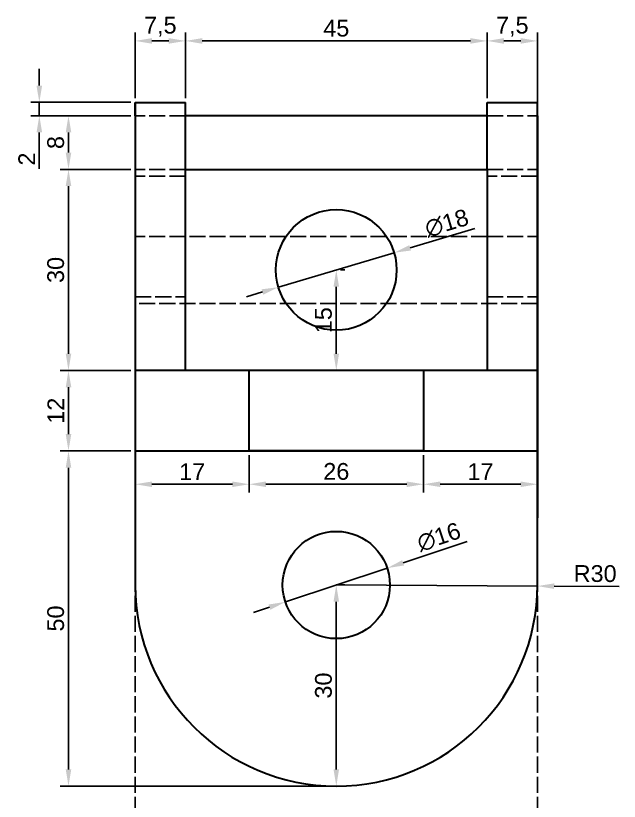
# Model space of a CAD drawing. Header units: millimetres. Extents: x 2614 to 3341, y 1007 to 1267.
# Drawn here: x 3251.3 to 3341.3, y 1120.4 to 1237.6 of the extents above; entities that cross this region are included whole.
import ezdxf

# ---------------------------------------------------------------- set-up
doc = ezdxf.new("R2010")
doc.units = ezdxf.units.MM
doc.header["$LTSCALE"] = 0.2
doc.linetypes.add('ACAD_ISO02W100', pattern=[15, 12, -3])
doc.layers.add('Cotas', color=80, linetype='Continuous')
doc.styles.get("Standard").update_dxf_attribs({"font": 'arial.ttf'})
doc.dimstyles.new('ISO-25', dxfattribs={"dimtxt": 2.5, "dimasz": 2.5, "dimexe": 1.25, "dimexo": 0.625, "dimtad": 1, "dimtxsty": 'Standard', "dimcen": 2.5, "dimadec": 0, "dimazin": 0, "dimtfac": 1, "dimtmove": 0, "dimatfit": 3, "dimfxl": 1, "dimarcsym": 0})

# ---------------------------------------------------------------- blocks, each defined once
blk = doc.blocks.new('*D18')
at = {"layer": 'Cotas', "color": 0, "lineweight": -2, "transparency": 16777216}
for p, q in [((3269.09, 1225.32), (3269.09, 1235.11)), ((3276.59, 1225.32), (3276.59, 1235.11)), ((3271.59, 1233.86), (3274.09, 1233.86))]:
    blk.add_line(p, q, dxfattribs=at)
at = {"layer": 'Cotas', "color": 0, "transparency": 16777216}
for points in [[(3271.59, 1234.28), (3271.59, 1233.44), (3269.09, 1233.86)], [(3274.09, 1234.28), (3274.09, 1233.44), (3276.59, 1233.86)]]:
    blk.add_solid(points, dxfattribs=at)
at = {"layer": 'Defpoints', "color": 0, "transparency": 16777216}
for p in [(3276.59, 1233.86), (3269.09, 1224.7), (3276.59, 1224.7)]:
    blk.add_point(p, dxfattribs=at)
at = {"layer": 'Cotas', "color": 0, "transparency": 16777216, "insert": (3272.84, 1235.98), "char_height": 2.5, "attachment_point": 5}
blk.add_mtext('7,5', dxfattribs=at)
blk = doc.blocks.new('*D19')
at = {"layer": 'Cotas', "color": 0, "lineweight": -2, "transparency": 16777216}
for p, q in [((3276.59, 1225.32), (3276.59, 1235.11)), ((3321.59, 1225.32), (3321.59, 1235.11)), ((3279.09, 1233.86), (3319.09, 1233.86))]:
    blk.add_line(p, q, dxfattribs=at)
at = {"layer": 'Cotas', "color": 0, "transparency": 16777216}
for points in [[(3279.09, 1234.28), (3279.09, 1233.44), (3276.59, 1233.86)], [(3319.09, 1234.28), (3319.09, 1233.44), (3321.59, 1233.86)]]:
    blk.add_solid(points, dxfattribs=at)
at = {"layer": 'Defpoints', "color": 0, "transparency": 16777216}
for p in [(3321.59, 1233.86), (3276.59, 1224.7), (3321.59, 1224.7)]:
    blk.add_point(p, dxfattribs=at)
at = {"layer": 'Cotas', "color": 0, "transparency": 16777216, "insert": (3299.09, 1235.75), "char_height": 2.5, "attachment_point": 5}
blk.add_mtext('45', dxfattribs=at)
blk = doc.blocks.new('*D20')
at = {"layer": 'Cotas', "color": 0, "lineweight": -2, "transparency": 16777216}
for p, q in [((3321.59, 1225.32), (3321.59, 1235.11)), ((3329.09, 1223.32), (3329.09, 1235.11)), ((3324.09, 1233.86), (3326.59, 1233.86))]:
    blk.add_line(p, q, dxfattribs=at)
at = {"layer": 'Cotas', "color": 0, "transparency": 16777216}
for points in [[(3324.09, 1234.28), (3324.09, 1233.44), (3321.59, 1233.86)], [(3326.59, 1234.28), (3326.59, 1233.44), (3329.09, 1233.86)]]:
    blk.add_solid(points, dxfattribs=at)
at = {"layer": 'Defpoints', "color": 0, "transparency": 16777216}
for p in [(3329.09, 1233.86), (3321.59, 1224.7), (3329.09, 1222.7)]:
    blk.add_point(p, dxfattribs=at)
at = {"layer": 'Cotas', "color": 0, "transparency": 16777216, "insert": (3325.34, 1235.98), "char_height": 2.5, "attachment_point": 5}
blk.add_mtext('7,5', dxfattribs=at)
blk = doc.blocks.new('*D21')
at = {"layer": 'Cotas', "color": 0, "lineweight": -2, "transparency": 16777216}
for p, q in [((3318.59, 1159.17), (3309.05, 1156)), ((3291.49, 1150.18), (3306.68, 1155.22)), ((3289.12, 1149.39), (3286.75, 1148.6))]:
    blk.add_line(p, q, dxfattribs=at)
at = {"layer": 'Cotas', "color": 0, "transparency": 16777216}
for points in [[(3308.92, 1156.4), (3309.18, 1155.61), (3306.68, 1155.22)], [(3288.99, 1149.79), (3289.25, 1149), (3291.49, 1150.18)]]:
    blk.add_solid(points, dxfattribs=at)
at = {"layer": 'Defpoints', "color": 0, "transparency": 16777216}
for p in [(3306.68, 1155.22), (3291.49, 1150.18)]:
    blk.add_point(p, dxfattribs=at)
at = {"layer": 'Cotas', "color": 0, "transparency": 16777216, "insert": (3314.39, 1159.85), "char_height": 2.5, "attachment_point": 5, "rotation": 18.351}
blk.add_mtext('∅16', dxfattribs=at)
blk = doc.blocks.new('*D22')
at = {"layer": 'Cotas', "color": 0, "lineweight": -2, "transparency": 16777216}
for p, q in [((3319.74, 1205.86), (3310.11, 1202.99)), ((3290.46, 1197.12), (3307.71, 1202.27)), ((3288.07, 1196.41), (3285.67, 1195.69))]:
    blk.add_line(p, q, dxfattribs=at)
at = {"layer": 'Cotas', "color": 0, "transparency": 16777216}
for points in [[(3309.99, 1203.39), (3310.22, 1202.59), (3307.71, 1202.27)], [(3287.95, 1196.81), (3288.19, 1196.01), (3290.46, 1197.12)]]:
    blk.add_solid(points, dxfattribs=at)
at = {"layer": 'Defpoints', "color": 0, "transparency": 16777216}
for p in [(3307.71, 1202.27), (3290.46, 1197.12)]:
    blk.add_point(p, dxfattribs=at)
at = {"layer": 'Cotas', "color": 0, "transparency": 16777216, "insert": (3315.56, 1206.67), "char_height": 2.5, "attachment_point": 5, "rotation": 16.6214}
blk.add_mtext('∅18', dxfattribs=at)
blk = doc.blocks.new('*D23')
at = {"layer": 'Cotas', "color": 0, "lineweight": -2, "transparency": 16777216}
for p, q in [((3299.09, 1152.7), (3329.09, 1152.54)), ((3341.3, 1152.47), (3331.59, 1152.52))]:
    blk.add_line(p, q, dxfattribs=at)
at = {"layer": 'Cotas', "color": 0, "transparency": 16777216}
blk.add_solid([(3331.59, 1152.94), (3331.58, 1152.11), (3329.09, 1152.54)], dxfattribs=at)
at = {"layer": 'Defpoints', "color": 0, "transparency": 16777216}
for p in [(3299.09, 1152.7), (3329.09, 1152.54)]:
    blk.add_point(p, dxfattribs=at)
at = {"layer": 'Cotas', "color": 0, "transparency": 16777216, "insert": (3337.7, 1154.39), "char_height": 2.5, "attachment_point": 5, "rotation": 359.6909}
blk.add_mtext('R30', dxfattribs=at)
blk = doc.blocks.new('*D24')
at = {"layer": 'Cotas', "color": 0, "lineweight": -2, "transparency": 16777216}
for p, q in [((3254.79, 1227.2), (3254.79, 1229.7)), ((3268.46, 1224.7), (3253.54, 1224.7)), ((3254.79, 1224.7), (3254.79, 1222.7)), ((3268.46, 1222.7), (3253.54, 1222.7)), ((3254.79, 1220.2), (3254.79, 1214.79))]:
    blk.add_line(p, q, dxfattribs=at)
at = {"layer": 'Cotas', "color": 0, "transparency": 16777216}
for points in [[(3254.37, 1227.2), (3255.21, 1227.2), (3254.79, 1224.7)], [(3254.37, 1220.2), (3255.21, 1220.2), (3254.79, 1222.7)]]:
    blk.add_solid(points, dxfattribs=at)
at = {"layer": 'Defpoints', "color": 0, "transparency": 16777216}
for p in [(3269.09, 1224.7), (3254.79, 1222.7), (3269.09, 1222.7)]:
    blk.add_point(p, dxfattribs=at)
at = {"layer": 'Cotas', "color": 0, "transparency": 16777216, "insert": (3252.91, 1216.24), "char_height": 2.5, "attachment_point": 5, "rotation": 90}
blk.add_mtext('2', dxfattribs=at)
blk = doc.blocks.new('*D25')
at = {"layer": 'Cotas', "color": 0, "lineweight": -2, "transparency": 16777216}
for p, q in [((3268.46, 1222.7), (3257.89, 1222.7)), ((3259.14, 1220.2), (3259.14, 1217.2)), ((3268.46, 1214.7), (3257.89, 1214.7))]:
    blk.add_line(p, q, dxfattribs=at)
at = {"layer": 'Cotas', "color": 0, "transparency": 16777216}
for points in [[(3258.73, 1220.2), (3259.56, 1220.2), (3259.14, 1222.7)], [(3258.73, 1217.2), (3259.56, 1217.2), (3259.14, 1214.7)]]:
    blk.add_solid(points, dxfattribs=at)
at = {"layer": 'Defpoints', "color": 0, "transparency": 16777216}
for p in [(3269.09, 1222.7), (3259.14, 1214.7), (3269.09, 1214.7)]:
    blk.add_point(p, dxfattribs=at)
at = {"layer": 'Cotas', "color": 0, "transparency": 16777216, "insert": (3257.24, 1218.7), "char_height": 2.5, "attachment_point": 5, "rotation": 90}
blk.add_mtext('8', dxfattribs=at)
blk = doc.blocks.new('*D26')
at = {"layer": 'Cotas', "color": 0, "lineweight": -2, "transparency": 16777216}
for p, q in [((3268.46, 1214.7), (3257.89, 1214.7)), ((3259.14, 1212.2), (3259.14, 1187.2)), ((3268.46, 1184.7), (3257.89, 1184.7))]:
    blk.add_line(p, q, dxfattribs=at)
at = {"layer": 'Cotas', "color": 0, "transparency": 16777216}
for points in [[(3258.73, 1212.2), (3259.56, 1212.2), (3259.14, 1214.7)], [(3258.73, 1187.2), (3259.56, 1187.2), (3259.14, 1184.7)]]:
    blk.add_solid(points, dxfattribs=at)
at = {"layer": 'Defpoints', "color": 0, "transparency": 16777216}
for p in [(3269.09, 1214.7), (3259.14, 1184.7), (3269.09, 1184.7)]:
    blk.add_point(p, dxfattribs=at)
at = {"layer": 'Cotas', "color": 0, "transparency": 16777216, "insert": (3257.24, 1199.7), "char_height": 2.5, "attachment_point": 5, "rotation": 90}
blk.add_mtext('30', dxfattribs=at)
blk = doc.blocks.new('*D27')
at = {"layer": 'Cotas', "color": 0, "lineweight": -2, "transparency": 16777216}
for p, q in [((3268.46, 1184.7), (3257.89, 1184.7)), ((3259.14, 1182.2), (3259.14, 1175.2)), ((3268.46, 1172.7), (3257.89, 1172.7))]:
    blk.add_line(p, q, dxfattribs=at)
at = {"layer": 'Cotas', "color": 0, "transparency": 16777216}
for points in [[(3258.73, 1182.2), (3259.56, 1182.2), (3259.14, 1184.7)], [(3258.73, 1175.2), (3259.56, 1175.2), (3259.14, 1172.7)]]:
    blk.add_solid(points, dxfattribs=at)
at = {"layer": 'Defpoints', "color": 0, "transparency": 16777216}
for p in [(3269.09, 1184.7), (3259.14, 1172.7), (3269.09, 1172.7)]:
    blk.add_point(p, dxfattribs=at)
at = {"layer": 'Cotas', "color": 0, "transparency": 16777216, "insert": (3257.26, 1178.7), "char_height": 2.5, "attachment_point": 5, "rotation": 90}
blk.add_mtext('12', dxfattribs=at)
blk = doc.blocks.new('*D28')
at = {"layer": 'Cotas', "color": 0, "lineweight": -2, "transparency": 16777216}
for p, q in [((3268.46, 1172.7), (3257.89, 1172.7)), ((3259.14, 1170.2), (3259.14, 1125.2)), ((3298.46, 1122.7), (3257.89, 1122.7))]:
    blk.add_line(p, q, dxfattribs=at)
at = {"layer": 'Cotas', "color": 0, "transparency": 16777216}
for points in [[(3258.73, 1170.2), (3259.56, 1170.2), (3259.14, 1172.7)], [(3258.73, 1125.2), (3259.56, 1125.2), (3259.14, 1122.7)]]:
    blk.add_solid(points, dxfattribs=at)
at = {"layer": 'Defpoints', "color": 0, "transparency": 16777216}
for p in [(3269.09, 1172.7), (3259.14, 1122.7), (3299.09, 1122.7)]:
    blk.add_point(p, dxfattribs=at)
at = {"layer": 'Cotas', "color": 0, "transparency": 16777216, "insert": (3257.24, 1147.7), "char_height": 2.5, "attachment_point": 5, "rotation": 90}
blk.add_mtext('50', dxfattribs=at)
blk = doc.blocks.new('*D29')
at = {"layer": 'Cotas', "color": 0, "lineweight": -2, "transparency": 16777216}
for p, q in [((3269.09, 1172.07), (3269.09, 1166.48)), ((3286.09, 1172.07), (3286.09, 1166.48)), ((3271.59, 1167.73), (3283.59, 1167.73))]:
    blk.add_line(p, q, dxfattribs=at)
at = {"layer": 'Cotas', "color": 0, "transparency": 16777216}
for points in [[(3271.59, 1168.14), (3271.59, 1167.31), (3269.09, 1167.73)], [(3283.59, 1168.14), (3283.59, 1167.31), (3286.09, 1167.73)]]:
    blk.add_solid(points, dxfattribs=at)
at = {"layer": 'Defpoints', "color": 0, "transparency": 16777216}
for p in [(3269.09, 1172.7), (3286.09, 1172.7), (3286.09, 1167.73)]:
    blk.add_point(p, dxfattribs=at)
at = {"layer": 'Cotas', "color": 0, "transparency": 16777216, "insert": (3277.59, 1169.61), "char_height": 2.5, "attachment_point": 5}
blk.add_mtext('17', dxfattribs=at)
blk = doc.blocks.new('*D30')
at = {"layer": 'Cotas', "color": 0, "lineweight": -2, "transparency": 16777216}
for p, q in [((3286.09, 1172.07), (3286.09, 1166.48)), ((3312.09, 1172.07), (3312.09, 1166.48)), ((3288.59, 1167.73), (3309.59, 1167.73))]:
    blk.add_line(p, q, dxfattribs=at)
at = {"layer": 'Cotas', "color": 0, "transparency": 16777216}
for points in [[(3288.59, 1168.14), (3288.59, 1167.31), (3286.09, 1167.73)], [(3309.59, 1168.14), (3309.59, 1167.31), (3312.09, 1167.73)]]:
    blk.add_solid(points, dxfattribs=at)
at = {"layer": 'Defpoints', "color": 0, "transparency": 16777216}
for p in [(3286.09, 1172.7), (3312.09, 1172.7), (3312.09, 1167.73)]:
    blk.add_point(p, dxfattribs=at)
at = {"layer": 'Cotas', "color": 0, "transparency": 16777216, "insert": (3299.09, 1169.63), "char_height": 2.5, "attachment_point": 5}
blk.add_mtext('26', dxfattribs=at)
blk = doc.blocks.new('*D31')
at = {"layer": 'Cotas', "color": 0, "lineweight": -2, "transparency": 16777216}
for p, q in [((3312.09, 1172.07), (3312.09, 1166.48)), ((3329.09, 1172.07), (3329.09, 1166.48)), ((3314.59, 1167.73), (3326.59, 1167.73))]:
    blk.add_line(p, q, dxfattribs=at)
at = {"layer": 'Cotas', "color": 0, "transparency": 16777216}
for points in [[(3314.59, 1168.14), (3314.59, 1167.31), (3312.09, 1167.73)], [(3326.59, 1168.14), (3326.59, 1167.31), (3329.09, 1167.73)]]:
    blk.add_solid(points, dxfattribs=at)
at = {"layer": 'Defpoints', "color": 0, "transparency": 16777216}
for p in [(3312.09, 1172.7), (3329.09, 1172.7), (3329.09, 1167.73)]:
    blk.add_point(p, dxfattribs=at)
at = {"layer": 'Cotas', "color": 0, "transparency": 16777216, "insert": (3320.59, 1169.61), "char_height": 2.5, "attachment_point": 5}
blk.add_mtext('17', dxfattribs=at)
blk = doc.blocks.new('*D58')
at = {"layer": 'Cotas', "color": 0, "lineweight": -2, "transparency": 16777216}
for p, q in [((3299.71, 1152.7), (3300.34, 1152.7)), ((3299.09, 1150.2), (3299.09, 1125.2)), ((3299.71, 1122.7), (3300.34, 1122.7))]:
    blk.add_line(p, q, dxfattribs=at)
at = {"layer": 'Cotas', "color": 0, "transparency": 16777216}
for points in [[(3298.67, 1150.2), (3299.5, 1150.2), (3299.09, 1152.7)], [(3298.67, 1125.2), (3299.5, 1125.2), (3299.09, 1122.7)]]:
    blk.add_solid(points, dxfattribs=at)
at = {"layer": 'Defpoints', "color": 0, "transparency": 16777216}
for p in [(3299.09, 1152.7), (3299.09, 1122.7), (3299.09, 1122.7)]:
    blk.add_point(p, dxfattribs=at)
at = {"layer": 'Cotas', "color": 0, "transparency": 16777216, "insert": (3297.18, 1137.7), "char_height": 2.5, "attachment_point": 5, "rotation": 90}
blk.add_mtext('30', dxfattribs=at)
blk = doc.blocks.new('*D59')
at = {"layer": 'Cotas', "color": 0, "lineweight": -2, "transparency": 16777216}
for p, q in [((3299.71, 1199.7), (3300.34, 1199.7)), ((3299.09, 1197.2), (3299.09, 1187.2)), ((3299.71, 1184.7), (3300.34, 1184.7))]:
    blk.add_line(p, q, dxfattribs=at)
at = {"layer": 'Cotas', "color": 0, "transparency": 16777216}
for points in [[(3298.67, 1197.2), (3299.5, 1197.2), (3299.09, 1199.7)], [(3298.67, 1187.2), (3299.5, 1187.2), (3299.09, 1184.7)]]:
    blk.add_solid(points, dxfattribs=at)
at = {"layer": 'Defpoints', "color": 0, "transparency": 16777216}
for p in [(3299.09, 1199.7), (3299.09, 1184.7), (3299.09, 1184.7)]:
    blk.add_point(p, dxfattribs=at)
at = {"layer": 'Cotas', "color": 0, "transparency": 16777216, "insert": (3297.18, 1192.2), "char_height": 2.5, "attachment_point": 5, "rotation": 90}
blk.add_mtext('15', dxfattribs=at)

msp = doc.modelspace()

# ---------------------------------------------------------------- linework, layer by layer
at = {"lineweight": 30}
for p, q in [((3269.086, 1222.697), (3269.086, 1224.697)), ((3269.086, 1224.697), (3275.086, 1224.697)), ((3269.086, 1224.697), (3269.086, 1204.697)), ((3275.086, 1224.697), (3276.586, 1224.697)), ((3276.586, 1214.697), (3276.586, 1224.697)), ((3321.586, 1224.697), (3329.086, 1224.697)), ((3321.586, 1214.697), (3321.586, 1224.697)), ((3329.086, 1222.697), (3329.086, 1224.697)), ((3269.086, 1222.697), (3269.086, 1152.697)), ((3321.586, 1222.697), (3276.586, 1222.697)), ((3329.086, 1152.697), (3329.086, 1222.697)), ((3329.086, 1222.697), (3329.086, 1162.697)), ((3276.586, 1184.697), (3276.586, 1214.697)), ((3276.586, 1214.697), (3321.586, 1214.697)), ((3321.586, 1214.697), (3321.586, 1184.697)), ((3276.586, 1195.697), (3276.586, 1213.697)), ((3269.086, 1204.697), (3269.086, 1195.697)), ((3321.586, 1204.697), (3321.586, 1194.697)), ((3286.086, 1184.697), (3269.086, 1184.697)), ((3286.086, 1172.697), (3286.086, 1184.697)), ((3312.086, 1184.697), (3286.086, 1184.697)), ((3329.086, 1184.697), (3312.086, 1184.697)), ((3312.086, 1184.697), (3312.086, 1172.697)), ((3329.086, 1172.697), (3329.086, 1184.697)), ((3329.086, 1172.697), (3329.086, 1184.697)), ((3269.086, 1172.697), (3329.086, 1172.697)), ((3312.086, 1172.697), (3286.086, 1172.697))]:
    msp.add_line(p, q, dxfattribs=at)
at = {"linetype": 'ACAD_ISO02W100'}
for p, q in [((3276.586, 1222.697), (3269.086, 1222.697)), ((3321.586, 1222.697), (3329.086, 1222.697)), ((3276.586, 1214.697), (3269.086, 1214.697)), ((3321.586, 1214.697), (3329.086, 1214.697)), ((3276.586, 1213.697), (3269.086, 1213.697)), ((3329.086, 1213.697), (3321.586, 1213.697)), ((3321.586, 1204.697), (3269.086, 1204.697)), ((3321.586, 1204.697), (3329.086, 1204.697)), ((3269.086, 1195.697), (3276.586, 1195.697)), ((3321.586, 1195.697), (3329.086, 1195.697)), ((3329.086, 1194.697), (3269.086, 1194.697)), ((3269.086, 1097.697), (3269.086, 1152.697)), ((3329.086, 1097.697), (3329.086, 1152.697))]:
    msp.add_line(p, q, dxfattribs=at)
at = {"lineweight": 30}
for centre, radius in [((3299.086, 1199.697), 9), ((3299.086, 1152.697), 8)]:
    msp.add_circle(centre, radius, dxfattribs=at)
msp.add_arc((3299.086, 1152.697), 30, 180, 0, dxfattribs=at)

# ---------------------------------------------------------------- dimensions: what is measured, and where the dimension line sits
at = {"layer": 'Cotas'}
for base, p1, p2, picture, middle in [((3276.586, 1233.859), (3269.086, 1224.697), (3276.586, 1224.697), '*D18', (3272.836, 1235.981)), ((3286.086, 1167.728), (3269.086, 1172.697), (3286.086, 1172.697), '*D29', (3277.586, 1169.608))]:
    dim = msp.add_linear_dim(base=base, p1=p1, p2=p2, dimstyle='ISO-25', dxfattribs=at)
    dim.commit()
    dim.dimension.update_dxf_attribs({"geometry": picture, "text_midpoint": middle})
for base, p1, p2, picture, middle in [((3329.086, 1233.859), (3321.586, 1224.697), (3329.086, 1222.697), '*D20', (3325.336, 1235.981)), ((3321.586, 1233.859), (3276.586, 1224.697), (3321.586, 1224.697), '*D19', (3299.086, 1235.755)), ((3312.086, 1167.728), (3286.086, 1172.697), (3312.086, 1172.697), '*D30', (3299.086, 1169.629)), ((3329.086, 1167.728), (3312.086, 1172.697), (3329.086, 1172.697), '*D31', (3320.586, 1169.608))]:
    dim = msp.add_linear_dim(base=base, p1=p1, p2=p2, dimstyle='ISO-25', override={"dimtmove": 1}, dxfattribs=at)
    dim.commit()
    dim.dimension.update_dxf_attribs({"geometry": picture, "text_midpoint": middle})
for base, p1, p2, picture, middle in [((3254.79, 1222.697), (3269.086, 1224.697), (3269.086, 1222.697), '*D24', (3252.91, 1216.244)), ((3259.143, 1214.697), (3269.086, 1222.697), (3269.086, 1214.697), '*D25', (3257.242, 1218.697)), ((3299.086, 1184.697), (3299.086, 1199.697), (3299.086, 1184.697), '*D59', (3297.184, 1192.197)), ((3299.086, 1122.697), (3299.086, 1152.697), (3299.086, 1122.697), '*D58', (3297.183, 1137.697))]:
    dim = msp.add_linear_dim(base=base, p1=p1, p2=p2, angle=90, dimstyle='ISO-25', dxfattribs=at)
    dim.commit()
    dim.dimension.update_dxf_attribs({"geometry": picture, "text_midpoint": middle})
for base, p1, p2, picture, middle in [((3259.143, 1184.697), (3269.086, 1214.697), (3269.086, 1184.697), '*D26', (3257.241, 1199.697)), ((3259.143, 1172.697), (3269.086, 1184.697), (3269.086, 1172.697), '*D27', (3257.263, 1178.697)), ((3259.143, 1122.697), (3269.086, 1172.697), (3299.086, 1122.697), '*D28', (3257.242, 1147.697))]:
    dim = msp.add_linear_dim(base=base, p1=p1, p2=p2, angle=90, dimstyle='ISO-25', override={"dimtmove": 1}, dxfattribs=at)
    dim.commit()
    dim.dimension.update_dxf_attribs({"geometry": picture, "text_midpoint": middle})
dim = msp.add_diameter_dim_2p(p1=(3290.462, 1197.123), p2=(3307.71, 1202.271), dimstyle='ISO-25', dxfattribs=at)
dim.commit()
dim.dimension.update_dxf_attribs({"geometry": '*D22', "text_midpoint": (3316.121, 1204.782), "dimtype": 163})
dim = msp.add_diameter_dim_2p(p1=(3291.492, 1150.178), p2=(3306.679, 1155.216), dimstyle='ISO-25', dxfattribs=at)
dim.commit()
dim.dimension.update_dxf_attribs({"geometry": '*D21', "text_midpoint": (3315.007, 1157.978)})
dim = msp.add_radius_dim(center=(3299.086, 1152.697), mpoint=(3329.085, 1152.535), dimstyle='ISO-25', dxfattribs=at)
dim.commit()
dim.dimension.update_dxf_attribs({"geometry": '*D23', "text_midpoint": (3337.703, 1154.391)})

doc.saveas('drawing.dxf')
